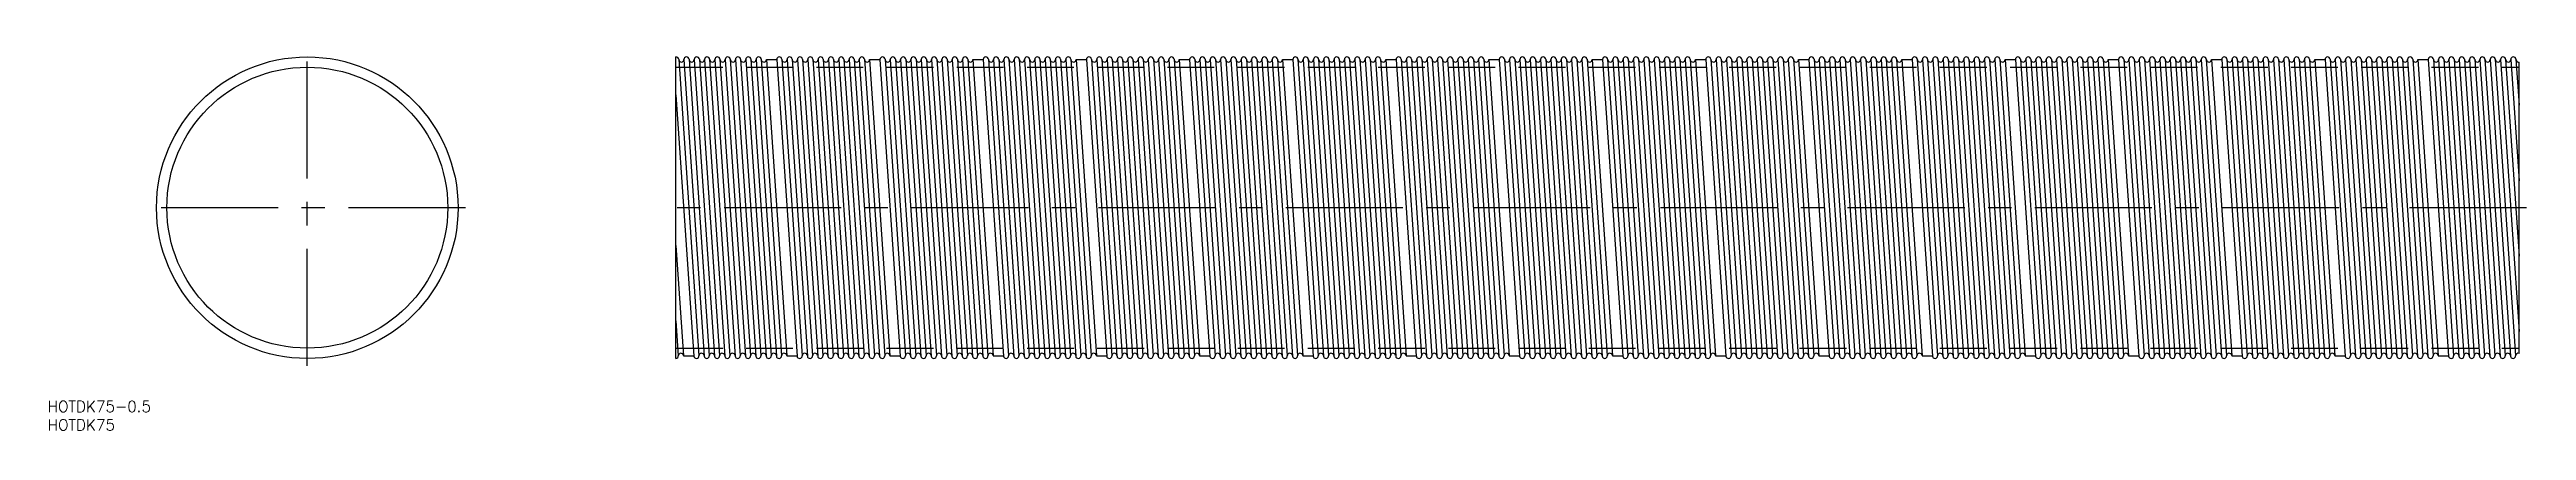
# Model space of a CAD drawing. Extents: x -70 to 602, y -60 to 43.
import ezdxf

# ---------------------------------------------------------------- set-up
doc = ezdxf.new("R2010")
doc.units = 0
doc.linetypes.add('CENTER', pattern=[50.8, 31.75, -6.35, 6.35, -6.35])
doc.linetypes.add('DASHED', pattern=[19.05, 12.7, -6.35])
doc.layers.get('0').update_dxf_attribs({"linetype": 'CONTINUOUS'})
doc.layers.add('CENTER', color=1, linetype='CENTER')
doc.styles.get("Standard").update_dxf_attribs({"font": 'txt.shx', "height": 3, "bigfont": 'bigfont.shx'})

msp = doc.modelspace()

# ---------------------------------------------------------------- linework, layer by layer
at = {"color": 7, "linetype": 'CONTINUOUS'}
for p, q in [((100, -40.9), (100, 40.9)), ((100.75, 40.25), (106.25, -40.15)), ((102.15, 40.18), (107.65, -40.25)), ((103.55, 40.25), (109.05, -40.15)), ((104.95, 40.18), (110.45, -40.25)), ((106.35, 40.25), (111.85, -40.15)), ((107.75, 40.18), (113.25, -40.25)), ((109.15, 40.25), (114.65, -40.15)), ((110.55, 40.18), (116.05, -40.25)), ((111.95, 40.25), (117.45, -40.15)), ((113.35, 40.18), (118.85, -40.25)), ((114.75, 40.25), (120.25, -40.15)), ((116.15, 40.18), (121.65, -40.25)), ((117.55, 40.25), (123.05, -40.15)), ((118.95, 40.18), (124.45, -40.25)), ((120.35, 40.25), (125.85, -40.15)), ((121.75, 40.18), (127.25, -40.25)), ((123.15, 40.25), (128.65, -40.15)), ((124.55, 40.2), (130.05, -40.2)), ((124.55, 40.2), (127.35, 40.2)), ((127.35, 40.18), (132.85, -40.25)), ((128.75, 40.25), (134.25, -40.15)), ((130.15, 40.18), (135.65, -40.25)), ((131.55, 40.25), (137.05, -40.15)), ((132.95, 40.18), (138.45, -40.25)), ((134.35, 40.25), (139.85, -40.15)), ((135.75, 40.18), (141.25, -40.25)), ((137.15, 40.25), (142.65, -40.15)), ((138.55, 40.18), (144.05, -40.25)), ((139.95, 40.25), (145.45, -40.15)), ((141.35, 40.18), (146.85, -40.25)), ((142.75, 40.25), (148.25, -40.15)), ((144.15, 40.18), (149.65, -40.25)), ((145.55, 40.25), (151.05, -40.15)), ((146.95, 40.18), (152.45, -40.25)), ((148.35, 40.25), (153.85, -40.15)), ((149.75, 40.18), (155.25, -40.25)), ((151.15, 40.25), (156.65, -40.15)), ((152.55, 40.2), (158.05, -40.2)), ((152.55, 40.2), (155.35, 40.2)), ((155.35, 40.18), (160.85, -40.25)), ((156.75, 40.25), (162.25, -40.15)), ((158.15, 40.18), (163.65, -40.25)), ((159.55, 40.25), (165.05, -40.15)), ((160.95, 40.18), (166.45, -40.25)), ((162.35, 40.25), (167.85, -40.15)), ((163.75, 40.18), (169.25, -40.25)), ((165.15, 40.25), (170.65, -40.15)), ((166.55, 40.18), (172.05, -40.25)), ((167.95, 40.25), (173.45, -40.15)), ((169.35, 40.18), (174.85, -40.25)), ((170.75, 40.25), (176.25, -40.15)), ((172.15, 40.18), (177.65, -40.25)), ((173.55, 40.25), (179.05, -40.15)), ((174.95, 40.18), (180.45, -40.25)), ((176.35, 40.25), (181.85, -40.15)), ((177.75, 40.18), (183.25, -40.25)), ((179.15, 40.25), (184.65, -40.15)), ((180.55, 40.2), (186.05, -40.2)), ((180.55, 40.2), (183.35, 40.2)), ((183.35, 40.18), (188.85, -40.25)), ((184.75, 40.25), (190.25, -40.15)), ((186.15, 40.18), (191.65, -40.25)), ((187.55, 40.25), (193.05, -40.15)), ((188.95, 40.18), (194.45, -40.25)), ((190.35, 40.25), (195.85, -40.15)), ((191.75, 40.18), (197.25, -40.25)), ((193.15, 40.25), (198.65, -40.15)), ((194.55, 40.18), (200.05, -40.25)), ((195.95, 40.25), (201.45, -40.15)), ((197.35, 40.18), (202.85, -40.25)), ((198.75, 40.25), (204.25, -40.15)), ((200.15, 40.18), (205.65, -40.25)), ((201.55, 40.25), (207.05, -40.15)), ((202.95, 40.18), (208.45, -40.25)), ((204.35, 40.25), (209.85, -40.15)), ((205.75, 40.18), (211.25, -40.25)), ((207.15, 40.25), (212.65, -40.15)), ((208.55, 40.2), (214.05, -40.2)), ((208.55, 40.2), (211.35, 40.2)), ((211.35, 40.18), (216.85, -40.25)), ((212.75, 40.25), (218.25, -40.15)), ((214.15, 40.18), (219.65, -40.25)), ((215.55, 40.25), (221.05, -40.15)), ((216.95, 40.18), (222.45, -40.25)), ((218.35, 40.25), (223.85, -40.15)), ((219.75, 40.18), (225.25, -40.25)), ((221.15, 40.25), (226.65, -40.15)), ((222.55, 40.18), (228.05, -40.25)), ((223.95, 40.25), (229.45, -40.15)), ((225.35, 40.18), (230.85, -40.25)), ((226.75, 40.25), (232.25, -40.15)), ((228.15, 40.18), (233.65, -40.25)), ((229.55, 40.25), (235.05, -40.15)), ((230.95, 40.18), (236.45, -40.25)), ((232.35, 40.25), (237.85, -40.15)), ((233.75, 40.18), (239.25, -40.25)), ((235.15, 40.25), (240.65, -40.15)), ((236.55, 40.2), (242.05, -40.2)), ((236.55, 40.2), (239.35, 40.2)), ((239.35, 40.18), (244.85, -40.25)), ((240.75, 40.25), (246.25, -40.15)), ((242.15, 40.18), (247.65, -40.25)), ((243.55, 40.25), (249.05, -40.15)), ((244.95, 40.18), (250.45, -40.25)), ((246.35, 40.25), (251.85, -40.15)), ((247.75, 40.18), (253.25, -40.25)), ((249.15, 40.25), (254.65, -40.15)), ((250.55, 40.18), (256.05, -40.25)), ((251.95, 40.25), (257.45, -40.15)), ((253.35, 40.18), (258.85, -40.25)), ((254.75, 40.25), (260.25, -40.15)), ((256.15, 40.18), (261.65, -40.25)), ((257.55, 40.25), (263.05, -40.15)), ((258.95, 40.18), (264.45, -40.25)), ((260.35, 40.25), (265.85, -40.15)), ((261.75, 40.18), (267.25, -40.25)), ((263.15, 40.25), (268.65, -40.15)), ((264.55, 40.2), (270.05, -40.2)), ((264.55, 40.2), (267.35, 40.2)), ((267.35, 40.18), (272.85, -40.25)), ((268.75, 40.25), (274.25, -40.15)), ((270.15, 40.18), (275.65, -40.25)), ((271.55, 40.25), (277.05, -40.15)), ((272.95, 40.18), (278.45, -40.25)), ((274.35, 40.25), (279.85, -40.15)), ((275.75, 40.18), (281.25, -40.25)), ((277.15, 40.25), (282.65, -40.15)), ((278.55, 40.18), (284.05, -40.25)), ((279.95, 40.25), (285.45, -40.15)), ((281.35, 40.18), (286.85, -40.25)), ((282.75, 40.25), (288.25, -40.15)), ((284.15, 40.18), (289.65, -40.25)), ((285.55, 40.25), (291.05, -40.15)), ((286.95, 40.18), (292.45, -40.25)), ((288.35, 40.25), (293.85, -40.15)), ((289.75, 40.18), (295.25, -40.25)), ((291.15, 40.25), (296.65, -40.15)), ((292.55, 40.2), (298.05, -40.2)), ((292.55, 40.2), (295.35, 40.2)), ((295.35, 40.18), (300.85, -40.25)), ((296.75, 40.25), (302.25, -40.15)), ((298.15, 40.18), (303.65, -40.25)), ((299.55, 40.25), (305.05, -40.15)), ((300.95, 40.18), (306.45, -40.25)), ((302.35, 40.25), (307.85, -40.15)), ((303.75, 40.18), (309.25, -40.25)), ((305.15, 40.25), (310.65, -40.15)), ((306.55, 40.18), (312.05, -40.25)), ((307.95, 40.25), (313.45, -40.15)), ((309.35, 40.18), (314.85, -40.25)), ((310.75, 40.25), (316.25, -40.15)), ((312.15, 40.18), (317.65, -40.25)), ((313.55, 40.25), (319.05, -40.15)), ((314.95, 40.18), (320.45, -40.25)), ((316.35, 40.25), (321.85, -40.15)), ((317.75, 40.18), (323.25, -40.25)), ((319.15, 40.25), (324.65, -40.15)), ((320.55, 40.2), (326.05, -40.2)), ((320.55, 40.2), (323.35, 40.2)), ((323.35, 40.18), (328.85, -40.25)), ((324.75, 40.25), (330.25, -40.15)), ((326.15, 40.18), (331.65, -40.25)), ((327.55, 40.25), (333.05, -40.15)), ((328.95, 40.18), (334.45, -40.25)), ((330.35, 40.25), (335.85, -40.15)), ((331.75, 40.18), (337.25, -40.25)), ((333.15, 40.25), (338.65, -40.15)), ((334.55, 40.18), (340.05, -40.25)), ((335.95, 40.25), (341.45, -40.15)), ((337.35, 40.18), (342.85, -40.25)), ((338.75, 40.25), (344.25, -40.15)), ((340.15, 40.18), (345.65, -40.25)), ((341.55, 40.25), (347.05, -40.15)), ((342.95, 40.18), (348.45, -40.25)), ((344.35, 40.25), (349.85, -40.15)), ((345.75, 40.18), (351.25, -40.25)), ((347.15, 40.25), (352.65, -40.15)), ((348.55, 40.2), (354.05, -40.2)), ((348.55, 40.2), (351.35, 40.2)), ((351.35, 40.18), (356.85, -40.25)), ((352.75, 40.25), (358.25, -40.15)), ((354.15, 40.18), (359.65, -40.25)), ((355.55, 40.25), (361.05, -40.15)), ((356.95, 40.18), (362.45, -40.25)), ((358.35, 40.25), (363.85, -40.15)), ((359.75, 40.18), (365.25, -40.25)), ((361.15, 40.25), (366.65, -40.15)), ((362.55, 40.18), (368.05, -40.25)), ((363.95, 40.25), (369.45, -40.15)), ((365.35, 40.18), (370.85, -40.25)), ((366.75, 40.25), (372.25, -40.15)), ((368.15, 40.18), (373.65, -40.25)), ((369.55, 40.25), (375.05, -40.15)), ((370.95, 40.18), (376.45, -40.25)), ((372.35, 40.25), (377.85, -40.15)), ((373.75, 40.18), (379.25, -40.25)), ((375.15, 40.25), (380.65, -40.15)), ((376.55, 40.2), (382.05, -40.2)), ((376.55, 40.2), (379.35, 40.2)), ((379.35, 40.18), (384.85, -40.25)), ((380.75, 40.25), (386.25, -40.15)), ((382.15, 40.18), (387.65, -40.25)), ((383.55, 40.25), (389.05, -40.15)), ((384.95, 40.18), (390.45, -40.25)), ((386.35, 40.25), (391.85, -40.15)), ((387.75, 40.18), (393.25, -40.25)), ((389.15, 40.25), (394.65, -40.15)), ((390.55, 40.18), (396.05, -40.25)), ((391.95, 40.25), (397.45, -40.15)), ((393.35, 40.18), (398.85, -40.25)), ((394.75, 40.25), (400.25, -40.15)), ((396.15, 40.18), (401.65, -40.25)), ((397.55, 40.25), (403.05, -40.15)), ((398.95, 40.18), (404.45, -40.25)), ((400.35, 40.25), (405.85, -40.15)), ((401.75, 40.18), (407.25, -40.25)), ((403.15, 40.25), (408.65, -40.15)), ((404.55, 40.2), (410.05, -40.2)), ((404.55, 40.2), (407.35, 40.2)), ((407.35, 40.18), (412.85, -40.25)), ((408.75, 40.25), (414.25, -40.15)), ((410.15, 40.18), (415.65, -40.25)), ((411.55, 40.25), (417.05, -40.15)), ((412.95, 40.18), (418.45, -40.25)), ((414.35, 40.25), (419.85, -40.15)), ((415.75, 40.18), (421.25, -40.25)), ((417.15, 40.25), (422.65, -40.15)), ((418.55, 40.18), (424.05, -40.25)), ((419.95, 40.25), (425.45, -40.15)), ((421.35, 40.18), (426.85, -40.25)), ((422.75, 40.25), (428.25, -40.15)), ((424.15, 40.18), (429.65, -40.25)), ((425.55, 40.25), (431.05, -40.15)), ((426.95, 40.18), (432.45, -40.25)), ((428.35, 40.25), (433.85, -40.15)), ((429.75, 40.18), (435.25, -40.25)), ((431.15, 40.25), (436.65, -40.15)), ((432.55, 40.2), (438.05, -40.2)), ((432.55, 40.2), (435.35, 40.2)), ((435.35, 40.18), (440.85, -40.25)), ((436.75, 40.25), (442.25, -40.15)), ((438.15, 40.18), (443.65, -40.25)), ((439.55, 40.25), (445.05, -40.15)), ((440.95, 40.18), (446.45, -40.25)), ((442.35, 40.25), (447.85, -40.15)), ((443.75, 40.18), (449.25, -40.25)), ((445.15, 40.25), (450.65, -40.15)), ((446.55, 40.18), (452.05, -40.25)), ((447.95, 40.25), (453.45, -40.15)), ((449.35, 40.18), (454.85, -40.25)), ((450.75, 40.25), (456.25, -40.15)), ((452.15, 40.18), (457.65, -40.25)), ((453.55, 40.25), (459.05, -40.15)), ((454.95, 40.18), (460.45, -40.25)), ((456.35, 40.25), (461.85, -40.15)), ((457.75, 40.18), (463.25, -40.25)), ((459.15, 40.25), (464.65, -40.15)), ((460.55, 40.2), (466.05, -40.2)), ((460.55, 40.2), (463.35, 40.2)), ((463.35, 40.18), (468.85, -40.25)), ((464.75, 40.25), (470.25, -40.15)), ((466.15, 40.18), (471.65, -40.25)), ((467.55, 40.25), (473.05, -40.15)), ((468.95, 40.18), (474.45, -40.25)), ((470.35, 40.25), (475.85, -40.15)), ((471.75, 40.18), (477.25, -40.25)), ((473.15, 40.25), (478.65, -40.15)), ((474.55, 40.18), (480.05, -40.25)), ((475.95, 40.25), (481.45, -40.15)), ((477.35, 40.18), (482.85, -40.25)), ((478.75, 40.25), (484.25, -40.15)), ((480.15, 40.18), (485.65, -40.25)), ((481.55, 40.25), (487.05, -40.15)), ((482.95, 40.18), (488.45, -40.25)), ((484.35, 40.25), (489.85, -40.15)), ((485.75, 40.18), (491.25, -40.25)), ((487.15, 40.25), (492.65, -40.15)), ((488.55, 40.2), (494.05, -40.2)), ((488.55, 40.2), (491.35, 40.2)), ((491.35, 40.18), (496.85, -40.25)), ((492.75, 40.25), (498.25, -40.15)), ((494.15, 40.18), (499.65, -40.25)), ((495.55, 40.25), (501.05, -40.15)), ((496.95, 40.18), (502.45, -40.25)), ((498.35, 40.25), (503.85, -40.15)), ((499.75, 40.18), (505.25, -40.25)), ((501.15, 40.25), (506.65, -40.15)), ((502.55, 40.18), (508.05, -40.25)), ((503.95, 40.25), (509.45, -40.15)), ((505.35, 40.18), (510.85, -40.25)), ((506.75, 40.25), (512.25, -40.15)), ((508.15, 40.18), (513.65, -40.25)), ((509.55, 40.25), (515.05, -40.15)), ((510.95, 40.18), (516.45, -40.25)), ((512.35, 40.25), (517.85, -40.15)), ((513.75, 40.18), (519.25, -40.25)), ((515.15, 40.25), (520.65, -40.15)), ((516.55, 40.2), (522.05, -40.2)), ((516.55, 40.2), (519.35, 40.2)), ((519.35, 40.18), (524.85, -40.25)), ((520.75, 40.25), (526.25, -40.15)), ((522.15, 40.18), (527.65, -40.25)), ((523.55, 40.25), (529.05, -40.15)), ((524.95, 40.18), (530.45, -40.25)), ((526.35, 40.25), (531.85, -40.15)), ((527.75, 40.18), (533.25, -40.25)), ((529.15, 40.25), (534.65, -40.15)), ((530.55, 40.18), (536.05, -40.25)), ((531.95, 40.25), (537.45, -40.15)), ((533.35, 40.18), (538.85, -40.25)), ((534.75, 40.25), (540.25, -40.15)), ((536.15, 40.18), (541.65, -40.25)), ((537.55, 40.25), (543.05, -40.15)), ((538.95, 40.18), (544.45, -40.25)), ((540.35, 40.25), (545.85, -40.15)), ((541.75, 40.18), (547.25, -40.25)), ((543.15, 40.25), (548.65, -40.15)), ((544.55, 40.2), (550.05, -40.2)), ((544.55, 40.2), (547.35, 40.2)), ((547.35, 40.18), (552.85, -40.25)), ((548.75, 40.25), (554.25, -40.15)), ((550.15, 40.18), (555.65, -40.25)), ((551.55, 40.25), (557.05, -40.15)), ((552.95, 40.18), (558.45, -40.25)), ((554.35, 40.25), (559.85, -40.15)), ((555.75, 40.18), (561.25, -40.25)), ((557.15, 40.25), (562.65, -40.15)), ((558.55, 40.18), (564.05, -40.25)), ((559.95, 40.25), (565.45, -40.15)), ((561.35, 40.18), (566.85, -40.25)), ((562.75, 40.25), (568.25, -40.15)), ((564.15, 40.18), (569.65, -40.25)), ((565.55, 40.25), (571.05, -40.15)), ((566.95, 40.18), (572.45, -40.25)), ((568.35, 40.25), (573.85, -40.15)), ((569.75, 40.18), (575.25, -40.25)), ((571.15, 40.25), (576.65, -40.15)), ((572.55, 40.2), (578.05, -40.2)), ((572.55, 40.2), (575.35, 40.2)), ((575.35, 40.18), (580.85, -40.25)), ((576.75, 40.25), (582.25, -40.15)), ((578.15, 40.18), (583.65, -40.25)), ((579.55, 40.25), (585.05, -40.15)), ((580.95, 40.18), (586.45, -40.25)), ((582.35, 40.25), (587.85, -40.15)), ((583.75, 40.18), (589.25, -40.25)), ((585.15, 40.25), (590.65, -40.15)), ((586.55, 40.18), (592.05, -40.25)), ((587.95, 40.25), (593.45, -40.15)), ((589.35, 40.18), (594.85, -40.25)), ((590.75, 40.25), (596.25, -40.15)), ((592.15, 40.18), (597.65, -40.25)), ((593.55, 40.25), (599.05, -40.15)), ((594.95, 40.18), (600, -33.62)), ((596.35, 40.25), (600, -13.12)), ((597.75, 40.18), (600, 7.28)), ((599.15, 40.25), (600, 27.78)), ((600, -39.55), (600, 39.52)), ((100, 30.65), (104.85, -40.25)), ((100, -10.24), (102.05, -40.2)), ((100, -30.65), (100.65, -40.15)), ((102.05, -40.2), (104.85, -40.2)), ((130.05, -40.2), (132.85, -40.2)), ((158.05, -40.2), (160.85, -40.2)), ((186.05, -40.2), (188.85, -40.2)), ((214.05, -40.2), (216.85, -40.2)), ((242.05, -40.2), (244.85, -40.2)), ((270.05, -40.2), (272.85, -40.2)), ((298.05, -40.2), (300.85, -40.2)), ((326.05, -40.2), (328.85, -40.2)), ((354.05, -40.2), (356.85, -40.2)), ((382.05, -40.2), (384.85, -40.2)), ((410.05, -40.2), (412.85, -40.2)), ((438.05, -40.2), (440.85, -40.2)), ((466.05, -40.2), (468.85, -40.2)), ((494.05, -40.2), (496.85, -40.2)), ((522.05, -40.2), (524.85, -40.2)), ((550.05, -40.2), (552.85, -40.2)), ((578.05, -40.2), (580.85, -40.2))]:
    msp.add_line(p, q, dxfattribs=at)
at = {"color": 3, "linetype": 'DASHED'}
for p, q in [((100, 38.1), (600, 38.1)), ((100, -38.1), (600, -38.1))]:
    msp.add_line(p, q, dxfattribs=at)
at = {"color": 7, "linetype": 'CONTINUOUS'}
for radius in [40.9, 38.1]:
    msp.add_circle((0, 0), radius, dxfattribs=at)
for centre, start, end in [((100.05, 40.2), 3.91634, 93.92552), ((102.85, 40.2), 3.91634, 180), ((105.65, 40.2), 3.91634, 180), ((108.45, 40.2), 3.91634, 180), ((111.25, 40.2), 3.91634, 180), ((114.05, 40.2), 3.91634, 180), ((116.85, 40.2), 3.91634, 180), ((119.65, 40.2), 3.91634, 180), ((122.45, 40.2), 3.91634, 180), ((128.05, 40.2), 3.91634, 180), ((130.85, 40.2), 3.91634, 180), ((133.65, 40.2), 3.91634, 180), ((136.45, 40.2), 3.91634, 180), ((139.25, 40.2), 3.91634, 180), ((142.05, 40.2), 3.91634, 180), ((144.85, 40.2), 3.91634, 180), ((147.65, 40.2), 3.91634, 180), ((150.45, 40.2), 3.91634, 180), ((156.05, 40.2), 3.91634, 180), ((158.85, 40.2), 3.91634, 180), ((161.65, 40.2), 3.91634, 180), ((164.45, 40.2), 3.91634, 180), ((167.25, 40.2), 3.91634, 180), ((170.05, 40.2), 3.91634, 180), ((172.85, 40.2), 3.91634, 180), ((175.65, 40.2), 3.91634, 180), ((178.45, 40.2), 3.91634, 180), ((184.05, 40.2), 3.91634, 180), ((186.85, 40.2), 3.91634, 180), ((189.65, 40.2), 3.91634, 180), ((192.45, 40.2), 3.91634, 180), ((195.25, 40.2), 3.91634, 180), ((198.05, 40.2), 3.91634, 180), ((200.85, 40.2), 3.91634, 180), ((203.65, 40.2), 3.91634, 180), ((206.45, 40.2), 3.91634, 180), ((212.05, 40.2), 3.91634, 180), ((214.85, 40.2), 3.91634, 180), ((217.65, 40.2), 3.91634, 180), ((220.45, 40.2), 3.91634, 180), ((223.25, 40.2), 3.91634, 180), ((226.05, 40.2), 3.91634, 180), ((228.85, 40.2), 3.91634, 180), ((231.65, 40.2), 3.91634, 180), ((234.45, 40.2), 3.91634, 180), ((240.05, 40.2), 3.91634, 180), ((242.85, 40.2), 3.91634, 180), ((245.65, 40.2), 3.91634, 180), ((248.45, 40.2), 3.91634, 180), ((251.25, 40.2), 3.91634, 180), ((254.05, 40.2), 3.91634, 180), ((256.85, 40.2), 3.91634, 180), ((259.65, 40.2), 3.91634, 180), ((262.45, 40.2), 3.91634, 180), ((268.05, 40.2), 3.91634, 180), ((270.85, 40.2), 3.91634, 180), ((273.65, 40.2), 3.91634, 180), ((276.45, 40.2), 3.91634, 180), ((279.25, 40.2), 3.91634, 180), ((282.05, 40.2), 3.91634, 180), ((284.85, 40.2), 3.91634, 180), ((287.65, 40.2), 3.91634, 180), ((290.45, 40.2), 3.91634, 180), ((296.05, 40.2), 3.91634, 180), ((298.85, 40.2), 3.91634, 180), ((301.65, 40.2), 3.91634, 180), ((304.45, 40.2), 3.91634, 180), ((307.25, 40.2), 3.91634, 180), ((310.05, 40.2), 3.91634, 180), ((312.85, 40.2), 3.91634, 180), ((315.65, 40.2), 3.91634, 180), ((318.45, 40.2), 3.91634, 180), ((324.05, 40.2), 3.91634, 180), ((326.85, 40.2), 3.91634, 180), ((329.65, 40.2), 3.91634, 180), ((332.45, 40.2), 3.91634, 180), ((335.25, 40.2), 3.91634, 180), ((338.05, 40.2), 3.91634, 180), ((340.85, 40.2), 3.91634, 180), ((343.65, 40.2), 3.91634, 180), ((346.45, 40.2), 3.91634, 180), ((352.05, 40.2), 3.91634, 180), ((354.85, 40.2), 3.91634, 180), ((357.65, 40.2), 3.91634, 180), ((360.45, 40.2), 3.91634, 180), ((363.25, 40.2), 3.91634, 180), ((366.05, 40.2), 3.91634, 180), ((368.85, 40.2), 3.91634, 180), ((371.65, 40.2), 3.91634, 180), ((374.45, 40.2), 3.91634, 180), ((380.05, 40.2), 3.91634, 180), ((382.85, 40.2), 3.91634, 180), ((385.65, 40.2), 3.91634, 180), ((388.45, 40.2), 3.91634, 180), ((391.25, 40.2), 3.91634, 180), ((394.05, 40.2), 3.91634, 180), ((396.85, 40.2), 3.91634, 180), ((399.65, 40.2), 3.91634, 180), ((402.45, 40.2), 3.91634, 180), ((408.05, 40.2), 3.91634, 180), ((410.85, 40.2), 3.91634, 180), ((413.65, 40.2), 3.91634, 180), ((416.45, 40.2), 3.91634, 180), ((419.25, 40.2), 3.91634, 180), ((422.05, 40.2), 3.91634, 180), ((424.85, 40.2), 3.91634, 180), ((427.65, 40.2), 3.91634, 180), ((430.45, 40.2), 3.91634, 180), ((436.05, 40.2), 3.91634, 180), ((438.85, 40.2), 3.91634, 180), ((441.65, 40.2), 3.91634, 180), ((444.45, 40.2), 3.91634, 180), ((447.25, 40.2), 3.91634, 180), ((450.05, 40.2), 3.91634, 180), ((452.85, 40.2), 3.91634, 180), ((455.65, 40.2), 3.91634, 180), ((458.45, 40.2), 3.91634, 180), ((464.05, 40.2), 3.91634, 180), ((466.85, 40.2), 3.91634, 180), ((469.65, 40.2), 3.91634, 180), ((472.45, 40.2), 3.91634, 180), ((475.25, 40.2), 3.91634, 180), ((478.05, 40.2), 3.91634, 180), ((480.85, 40.2), 3.91634, 180), ((483.65, 40.2), 3.91634, 180), ((486.45, 40.2), 3.91634, 180), ((492.05, 40.2), 3.91634, 180), ((494.85, 40.2), 3.91634, 180), ((497.65, 40.2), 3.91634, 180), ((500.45, 40.2), 3.91634, 180), ((503.25, 40.2), 3.91634, 180), ((506.05, 40.2), 3.91634, 180), ((508.85, 40.2), 3.91634, 180), ((511.65, 40.2), 3.91634, 180), ((514.45, 40.2), 3.91634, 180), ((520.05, 40.2), 3.91634, 180), ((522.85, 40.2), 3.91634, 180), ((525.65, 40.2), 3.91634, 180), ((528.45, 40.2), 3.91634, 180), ((531.25, 40.2), 3.91634, 180), ((534.05, 40.2), 3.91634, 180), ((536.85, 40.2), 3.91634, 180), ((539.65, 40.2), 3.91634, 180), ((542.45, 40.2), 3.91634, 180), ((548.05, 40.2), 3.91634, 180), ((550.85, 40.2), 3.91634, 180), ((553.65, 40.2), 3.91634, 180), ((556.45, 40.2), 3.91634, 180), ((559.25, 40.2), 3.91634, 180), ((562.05, 40.2), 3.91634, 180), ((564.85, 40.2), 3.91634, 180), ((567.65, 40.2), 3.91634, 180), ((570.45, 40.2), 3.91634, 180), ((576.05, 40.2), 3.91634, 180), ((578.85, 40.2), 3.91634, 180), ((581.65, 40.2), 3.91634, 180), ((584.45, 40.2), 3.91634, 180), ((587.25, 40.2), 3.91634, 180), ((590.05, 40.2), 3.91634, 180), ((592.85, 40.2), 3.91634, 180), ((595.65, 40.2), 3.91634, 180), ((598.45, 40.2), 3.91634, 180), ((101.45, 40.2), 189.45596, 0), ((104.25, 40.2), 189.45596, 0), ((107.05, 40.2), 189.45596, 0), ((109.85, 40.2), 189.45596, 0), ((112.65, 40.2), 189.45596, 0), ((115.45, 40.2), 189.45596, 0), ((118.25, 40.2), 189.45596, 0), ((121.05, 40.2), 189.45596, 0), ((123.85, 40.2), 189.45596, 0), ((129.45, 40.2), 189.45596, 0), ((132.25, 40.2), 189.45596, 0), ((135.05, 40.2), 189.45596, 0), ((137.85, 40.2), 189.45596, 0), ((140.65, 40.2), 189.45596, 0), ((143.45, 40.2), 189.45596, 0), ((146.25, 40.2), 189.45596, 0), ((149.05, 40.2), 189.45596, 0), ((151.85, 40.2), 189.45596, 0), ((157.45, 40.2), 189.45596, 0), ((160.25, 40.2), 189.45596, 0), ((163.05, 40.2), 189.45596, 0), ((165.85, 40.2), 189.45596, 0), ((168.65, 40.2), 189.45596, 0), ((171.45, 40.2), 189.45596, 0), ((174.25, 40.2), 189.45596, 0), ((177.05, 40.2), 189.45596, 0), ((179.85, 40.2), 189.45596, 0), ((185.45, 40.2), 189.45596, 0), ((188.25, 40.2), 189.45596, 0), ((191.05, 40.2), 189.45596, 0), ((193.85, 40.2), 189.45596, 0), ((196.65, 40.2), 189.45596, 0), ((199.45, 40.2), 189.45596, 0), ((202.25, 40.2), 189.45596, 0), ((205.05, 40.2), 189.45596, 0), ((207.85, 40.2), 189.45596, 0), ((213.45, 40.2), 189.45596, 0), ((216.25, 40.2), 189.45596, 0), ((219.05, 40.2), 189.45596, 0), ((221.85, 40.2), 189.45596, 0), ((224.65, 40.2), 189.45596, 0), ((227.45, 40.2), 189.45596, 0), ((230.25, 40.2), 189.45596, 0), ((233.05, 40.2), 189.45596, 0), ((235.85, 40.2), 189.45596, 0), ((241.45, 40.2), 189.45596, 0), ((244.25, 40.2), 189.45596, 0), ((247.05, 40.2), 189.45596, 0), ((249.85, 40.2), 189.45596, 0), ((252.65, 40.2), 189.45596, 0), ((255.45, 40.2), 189.45596, 0), ((258.25, 40.2), 189.45596, 0), ((261.05, 40.2), 189.45596, 0), ((263.85, 40.2), 189.45596, 0), ((269.45, 40.2), 189.45596, 0), ((272.25, 40.2), 189.45596, 0), ((275.05, 40.2), 189.45596, 0), ((277.85, 40.2), 189.45596, 0), ((280.65, 40.2), 189.45596, 0), ((283.45, 40.2), 189.45596, 0), ((286.25, 40.2), 189.45596, 0), ((289.05, 40.2), 189.45596, 0), ((291.85, 40.2), 189.45596, 0), ((297.45, 40.2), 189.45596, 0), ((300.25, 40.2), 189.45596, 0), ((303.05, 40.2), 189.45596, 0), ((305.85, 40.2), 189.45596, 0), ((308.65, 40.2), 189.45596, 0), ((311.45, 40.2), 189.45596, 0), ((314.25, 40.2), 189.45596, 0), ((317.05, 40.2), 189.45596, 0), ((319.85, 40.2), 189.45596, 0), ((325.45, 40.2), 189.45596, 0), ((328.25, 40.2), 189.45596, 0), ((331.05, 40.2), 189.45596, 0), ((333.85, 40.2), 189.45596, 0), ((336.65, 40.2), 189.45596, 0), ((339.45, 40.2), 189.45596, 0), ((342.25, 40.2), 189.45596, 0), ((345.05, 40.2), 189.45596, 0), ((347.85, 40.2), 189.45596, 0), ((353.45, 40.2), 189.45596, 0), ((356.25, 40.2), 189.45596, 0), ((359.05, 40.2), 189.45596, 0), ((361.85, 40.2), 189.45596, 0), ((364.65, 40.2), 189.45596, 0), ((367.45, 40.2), 189.45596, 0), ((370.25, 40.2), 189.45596, 0), ((373.05, 40.2), 189.45596, 0), ((375.85, 40.2), 189.45596, 0), ((381.45, 40.2), 189.45596, 0), ((384.25, 40.2), 189.45596, 0), ((387.05, 40.2), 189.45596, 0), ((389.85, 40.2), 189.45596, 0), ((392.65, 40.2), 189.45596, 0), ((395.45, 40.2), 189.45596, 0), ((398.25, 40.2), 189.45596, 0), ((401.05, 40.2), 189.45596, 0), ((403.85, 40.2), 189.45596, 0), ((409.45, 40.2), 189.45596, 0), ((412.25, 40.2), 189.45596, 0), ((415.05, 40.2), 189.45596, 0), ((417.85, 40.2), 189.45596, 0), ((420.65, 40.2), 189.45596, 0), ((423.45, 40.2), 189.45596, 0), ((426.25, 40.2), 189.45596, 0), ((429.05, 40.2), 189.45596, 0), ((431.85, 40.2), 189.45596, 0), ((437.45, 40.2), 189.45596, 0), ((440.25, 40.2), 189.45596, 0), ((443.05, 40.2), 189.45596, 0), ((445.85, 40.2), 189.45596, 0), ((448.65, 40.2), 189.45596, 0), ((451.45, 40.2), 189.45596, 0), ((454.25, 40.2), 189.45596, 0), ((457.05, 40.2), 189.45596, 0), ((459.85, 40.2), 189.45596, 0), ((465.45, 40.2), 189.45596, 0), ((468.25, 40.2), 189.45596, 0), ((471.05, 40.2), 189.45596, 0), ((473.85, 40.2), 189.45596, 0), ((476.65, 40.2), 189.45596, 0), ((479.45, 40.2), 189.45596, 0), ((482.25, 40.2), 189.45596, 0), ((485.05, 40.2), 189.45596, 0), ((487.85, 40.2), 189.45596, 0), ((493.45, 40.2), 189.45596, 0), ((496.25, 40.2), 189.45596, 0), ((499.05, 40.2), 189.45596, 0), ((501.85, 40.2), 189.45596, 0), ((504.65, 40.2), 189.45596, 0), ((507.45, 40.2), 189.45596, 0), ((510.25, 40.2), 189.45596, 0), ((513.05, 40.2), 189.45596, 0), ((515.85, 40.2), 189.45596, 0), ((521.45, 40.2), 189.45596, 0), ((524.25, 40.2), 189.45596, 0), ((527.05, 40.2), 189.45596, 0), ((529.85, 40.2), 189.45596, 0), ((532.65, 40.2), 189.45596, 0), ((535.45, 40.2), 189.45596, 0), ((538.25, 40.2), 189.45596, 0), ((541.05, 40.2), 189.45596, 0), ((543.85, 40.2), 189.45596, 0), ((549.45, 40.2), 189.45596, 0), ((552.25, 40.2), 189.45596, 0), ((555.05, 40.2), 189.45596, 0), ((557.85, 40.2), 189.45596, 0), ((560.65, 40.2), 189.45596, 0), ((563.45, 40.2), 189.45596, 0), ((566.25, 40.2), 189.45596, 0), ((569.05, 40.2), 189.45596, 0), ((571.85, 40.2), 189.45596, 0), ((577.45, 40.2), 189.45596, 0), ((580.25, 40.2), 189.45596, 0), ((583.05, 40.2), 189.45596, 0), ((585.85, 40.2), 189.45596, 0), ((588.65, 40.2), 189.45596, 0), ((591.45, 40.2), 189.45596, 0), ((594.25, 40.2), 189.45596, 0), ((597.05, 40.2), 189.45596, 0), ((599.85, 40.2), 189.45596, 282.54784), ((99.95, -40.2), 273.92552, 3.91634), ((101.35, -40.2), 9.45596, 180), ((105.55, -40.2), 183.91634, 3.91634), ((106.95, -40.2), 9.45596, 180), ((108.35, -40.2), 183.91634, 3.91634), ((109.75, -40.2), 9.45596, 180), ((111.15, -40.2), 183.91634, 3.91634), ((112.55, -40.2), 9.45596, 180), ((113.95, -40.2), 183.91634, 3.91634), ((115.35, -40.2), 9.45596, 180), ((116.75, -40.2), 183.91634, 3.91634), ((118.15, -40.2), 9.45596, 180), ((119.55, -40.2), 183.91634, 3.91634), ((120.95, -40.2), 9.45596, 180), ((122.35, -40.2), 183.91634, 3.91634), ((123.75, -40.2), 9.45596, 180), ((125.15, -40.2), 183.91634, 3.91634), ((126.55, -40.2), 9.45596, 180), ((127.95, -40.2), 183.91634, 3.91634), ((129.35, -40.2), 9.45596, 180), ((133.55, -40.2), 183.91634, 3.91634), ((134.95, -40.2), 9.45596, 180), ((136.35, -40.2), 183.91634, 3.91634), ((137.75, -40.2), 9.45596, 180), ((139.15, -40.2), 183.91634, 3.91634), ((140.55, -40.2), 9.45596, 180), ((141.95, -40.2), 183.91634, 3.91634), ((143.35, -40.2), 9.45596, 180), ((144.75, -40.2), 183.91634, 3.91634), ((146.15, -40.2), 9.45596, 180), ((147.55, -40.2), 183.91634, 3.91634), ((148.95, -40.2), 9.45596, 180), ((150.35, -40.2), 183.91634, 3.91634), ((151.75, -40.2), 9.45596, 180), ((153.15, -40.2), 183.91634, 3.91634), ((154.55, -40.2), 9.45596, 180), ((155.95, -40.2), 183.91634, 3.91634), ((157.35, -40.2), 9.45596, 180), ((161.55, -40.2), 183.91634, 3.91634), ((162.95, -40.2), 9.45596, 180), ((164.35, -40.2), 183.91634, 3.91634), ((165.75, -40.2), 9.45596, 180), ((167.15, -40.2), 183.91634, 3.91634), ((168.55, -40.2), 9.45596, 180), ((169.95, -40.2), 183.91634, 3.91634), ((171.35, -40.2), 9.45596, 180), ((172.75, -40.2), 183.91634, 3.91634), ((174.15, -40.2), 9.45596, 180), ((175.55, -40.2), 183.91634, 3.91634), ((176.95, -40.2), 9.45596, 180), ((178.35, -40.2), 183.91634, 3.91634), ((179.75, -40.2), 9.45596, 180), ((181.15, -40.2), 183.91634, 3.91634), ((182.55, -40.2), 9.45596, 180), ((183.95, -40.2), 183.91634, 3.91634), ((185.35, -40.2), 9.45596, 180), ((189.55, -40.2), 183.91634, 3.91634), ((190.95, -40.2), 9.45596, 180), ((192.35, -40.2), 183.91634, 3.91634), ((193.75, -40.2), 9.45596, 180), ((195.15, -40.2), 183.91634, 3.91634), ((196.55, -40.2), 9.45596, 180), ((197.95, -40.2), 183.91634, 3.91634), ((199.35, -40.2), 9.45596, 180), ((200.75, -40.2), 183.91634, 3.91634), ((202.15, -40.2), 9.45596, 180), ((203.55, -40.2), 183.91634, 3.91634), ((204.95, -40.2), 9.45596, 180), ((206.35, -40.2), 183.91634, 3.91634), ((207.75, -40.2), 9.45596, 180), ((209.15, -40.2), 183.91634, 3.91634), ((210.55, -40.2), 9.45596, 180), ((211.95, -40.2), 183.91634, 3.91634), ((213.35, -40.2), 9.45596, 180), ((217.55, -40.2), 183.91634, 3.91634), ((218.95, -40.2), 9.45596, 180), ((220.35, -40.2), 183.91634, 3.91634), ((221.75, -40.2), 9.45596, 180), ((223.15, -40.2), 183.91634, 3.91634), ((224.55, -40.2), 9.45596, 180), ((225.95, -40.2), 183.91634, 3.91634), ((227.35, -40.2), 9.45596, 180), ((228.75, -40.2), 183.91634, 3.91634), ((230.15, -40.2), 9.45596, 180), ((231.55, -40.2), 183.91634, 3.91634), ((232.95, -40.2), 9.45596, 180), ((234.35, -40.2), 183.91634, 3.91634), ((235.75, -40.2), 9.45596, 180), ((237.15, -40.2), 183.91634, 3.91634), ((238.55, -40.2), 9.45596, 180), ((239.95, -40.2), 183.91634, 3.91634), ((241.35, -40.2), 9.45596, 180), ((245.55, -40.2), 183.91634, 3.91634), ((246.95, -40.2), 9.45596, 180), ((248.35, -40.2), 183.91634, 3.91634), ((249.75, -40.2), 9.45596, 180), ((251.15, -40.2), 183.91634, 3.91634), ((252.55, -40.2), 9.45596, 180), ((253.95, -40.2), 183.91634, 3.91634), ((255.35, -40.2), 9.45596, 180), ((256.75, -40.2), 183.91634, 3.91634), ((258.15, -40.2), 9.45596, 180), ((259.55, -40.2), 183.91634, 3.91634), ((260.95, -40.2), 9.45596, 180), ((262.35, -40.2), 183.91634, 3.91634), ((263.75, -40.2), 9.45596, 180), ((265.15, -40.2), 183.91634, 3.91634), ((266.55, -40.2), 9.45596, 180), ((267.95, -40.2), 183.91634, 3.91634), ((269.35, -40.2), 9.45596, 180), ((273.55, -40.2), 183.91634, 3.91634), ((274.95, -40.2), 9.45596, 180), ((276.35, -40.2), 183.91634, 3.91634), ((277.75, -40.2), 9.45596, 180), ((279.15, -40.2), 183.91634, 3.91634), ((280.55, -40.2), 9.45596, 180), ((281.95, -40.2), 183.91634, 3.91634), ((283.35, -40.2), 9.45596, 180), ((284.75, -40.2), 183.91634, 3.91634), ((286.15, -40.2), 9.45596, 180), ((287.55, -40.2), 183.91634, 3.91634), ((288.95, -40.2), 9.45596, 180), ((290.35, -40.2), 183.91634, 3.91634), ((291.75, -40.2), 9.45596, 180), ((293.15, -40.2), 183.91634, 3.91634), ((294.55, -40.2), 9.45596, 180), ((295.95, -40.2), 183.91634, 3.91634), ((297.35, -40.2), 9.45596, 180), ((301.55, -40.2), 183.91634, 3.91634), ((302.95, -40.2), 9.45596, 180), ((304.35, -40.2), 183.91634, 3.91634), ((305.75, -40.2), 9.45596, 180), ((307.15, -40.2), 183.91634, 3.91634), ((308.55, -40.2), 9.45596, 180), ((309.95, -40.2), 183.91634, 3.91634), ((311.35, -40.2), 9.45596, 180), ((312.75, -40.2), 183.91634, 3.91634), ((314.15, -40.2), 9.45596, 180), ((315.55, -40.2), 183.91634, 3.91634), ((316.95, -40.2), 9.45596, 180), ((318.35, -40.2), 183.91634, 3.91634), ((319.75, -40.2), 9.45596, 180), ((321.15, -40.2), 183.91634, 3.91634), ((322.55, -40.2), 9.45596, 180), ((323.95, -40.2), 183.91634, 3.91634), ((325.35, -40.2), 9.45596, 180), ((329.55, -40.2), 183.91634, 3.91634), ((330.95, -40.2), 9.45596, 180), ((332.35, -40.2), 183.91634, 3.91634), ((333.75, -40.2), 9.45596, 180), ((335.15, -40.2), 183.91634, 3.91634), ((336.55, -40.2), 9.45596, 180), ((337.95, -40.2), 183.91634, 3.91634), ((339.35, -40.2), 9.45596, 180), ((340.75, -40.2), 183.91634, 3.91634), ((342.15, -40.2), 9.45596, 180), ((343.55, -40.2), 183.91634, 3.91634), ((344.95, -40.2), 9.45596, 180), ((346.35, -40.2), 183.91634, 3.91634), ((347.75, -40.2), 9.45596, 180), ((349.15, -40.2), 183.91634, 3.91634), ((350.55, -40.2), 9.45596, 180), ((351.95, -40.2), 183.91634, 3.91634), ((353.35, -40.2), 9.45596, 180), ((357.55, -40.2), 183.91634, 3.91634), ((358.95, -40.2), 9.45596, 180), ((360.35, -40.2), 183.91634, 3.91634), ((361.75, -40.2), 9.45596, 180), ((363.15, -40.2), 183.91634, 3.91634), ((364.55, -40.2), 9.45596, 180), ((365.95, -40.2), 183.91634, 3.91634), ((367.35, -40.2), 9.45596, 180), ((368.75, -40.2), 183.91634, 3.91634), ((370.15, -40.2), 9.45596, 180), ((371.55, -40.2), 183.91634, 3.91634), ((372.95, -40.2), 9.45596, 180), ((374.35, -40.2), 183.91634, 3.91634), ((375.75, -40.2), 9.45596, 180), ((377.15, -40.2), 183.91634, 3.91634), ((378.55, -40.2), 9.45596, 180), ((379.95, -40.2), 183.91634, 3.91634), ((381.35, -40.2), 9.45596, 180), ((385.55, -40.2), 183.91634, 3.91634), ((386.95, -40.2), 9.45596, 180), ((388.35, -40.2), 183.91634, 3.91634), ((389.75, -40.2), 9.45596, 180), ((391.15, -40.2), 183.91634, 3.91634), ((392.55, -40.2), 9.45596, 180), ((393.95, -40.2), 183.91634, 3.91634), ((395.35, -40.2), 9.45596, 180), ((396.75, -40.2), 183.91634, 3.91634), ((398.15, -40.2), 9.45596, 180), ((399.55, -40.2), 183.91634, 3.91634), ((400.95, -40.2), 9.45596, 180), ((402.35, -40.2), 183.91634, 3.91634), ((403.75, -40.2), 9.45596, 180), ((405.15, -40.2), 183.91634, 3.91634), ((406.55, -40.2), 9.45596, 180), ((407.95, -40.2), 183.91634, 3.91634), ((409.35, -40.2), 9.45596, 180), ((413.55, -40.2), 183.91634, 3.91634), ((414.95, -40.2), 9.45596, 180), ((416.35, -40.2), 183.91634, 3.91634), ((417.75, -40.2), 9.45596, 180), ((419.15, -40.2), 183.91634, 3.91634), ((420.55, -40.2), 9.45596, 180), ((421.95, -40.2), 183.91634, 3.91634), ((423.35, -40.2), 9.45596, 180), ((424.75, -40.2), 183.91634, 3.91634), ((426.15, -40.2), 9.45596, 180), ((427.55, -40.2), 183.91634, 3.91634), ((428.95, -40.2), 9.45596, 180), ((430.35, -40.2), 183.91634, 3.91634), ((431.75, -40.2), 9.45596, 180), ((433.15, -40.2), 183.91634, 3.91634), ((434.55, -40.2), 9.45596, 180), ((435.95, -40.2), 183.91634, 3.91634), ((437.35, -40.2), 9.45596, 180), ((441.55, -40.2), 183.91634, 3.91634), ((442.95, -40.2), 9.45596, 180), ((444.35, -40.2), 183.91634, 3.91634), ((445.75, -40.2), 9.45596, 180), ((447.15, -40.2), 183.91634, 3.91634), ((448.55, -40.2), 9.45596, 180), ((449.95, -40.2), 183.91634, 3.91634), ((451.35, -40.2), 9.45596, 180), ((452.75, -40.2), 183.91634, 3.91634), ((454.15, -40.2), 9.45596, 180), ((455.55, -40.2), 183.91634, 3.91634), ((456.95, -40.2), 9.45596, 180), ((458.35, -40.2), 183.91634, 3.91634), ((459.75, -40.2), 9.45596, 180), ((461.15, -40.2), 183.91634, 3.91634), ((462.55, -40.2), 9.45596, 180), ((463.95, -40.2), 183.91634, 3.91634), ((465.35, -40.2), 9.45596, 180), ((469.55, -40.2), 183.91634, 3.91634), ((470.95, -40.2), 9.45596, 180), ((472.35, -40.2), 183.91634, 3.91634), ((473.75, -40.2), 9.45596, 180), ((475.15, -40.2), 183.91634, 3.91634), ((476.55, -40.2), 9.45596, 180), ((477.95, -40.2), 183.91634, 3.91634), ((479.35, -40.2), 9.45596, 180), ((480.75, -40.2), 183.91634, 3.91634), ((482.15, -40.2), 9.45596, 180), ((483.55, -40.2), 183.91634, 3.91634), ((484.95, -40.2), 9.45596, 180), ((486.35, -40.2), 183.91634, 3.91634), ((487.75, -40.2), 9.45596, 180), ((489.15, -40.2), 183.91634, 3.91634), ((490.55, -40.2), 9.45596, 180), ((491.95, -40.2), 183.91634, 3.91634), ((493.35, -40.2), 9.45596, 180), ((497.55, -40.2), 183.91634, 3.91634), ((498.95, -40.2), 9.45596, 180), ((500.35, -40.2), 183.91634, 3.91634), ((501.75, -40.2), 9.45596, 180), ((503.15, -40.2), 183.91634, 3.91634), ((504.55, -40.2), 9.45596, 180), ((505.95, -40.2), 183.91634, 3.91634), ((507.35, -40.2), 9.45596, 180), ((508.75, -40.2), 183.91634, 3.91634), ((510.15, -40.2), 9.45596, 180), ((511.55, -40.2), 183.91634, 3.91634), ((512.95, -40.2), 9.45596, 180), ((514.35, -40.2), 183.91634, 3.91634), ((515.75, -40.2), 9.45596, 180), ((517.15, -40.2), 183.91634, 3.91634), ((518.55, -40.2), 9.45596, 180), ((519.95, -40.2), 183.91634, 3.91634), ((521.35, -40.2), 9.45596, 180), ((525.55, -40.2), 183.91634, 3.91634), ((526.95, -40.2), 9.45596, 180), ((528.35, -40.2), 183.91634, 3.91634), ((529.75, -40.2), 9.45596, 180), ((531.15, -40.2), 183.91634, 3.91634), ((532.55, -40.2), 9.45596, 180), ((533.95, -40.2), 183.91634, 3.91634), ((535.35, -40.2), 9.45596, 180), ((536.75, -40.2), 183.91634, 3.91634), ((538.15, -40.2), 9.45596, 180), ((539.55, -40.2), 183.91634, 3.91634), ((540.95, -40.2), 9.45596, 180), ((542.35, -40.2), 183.91634, 3.91634), ((543.75, -40.2), 9.45596, 180), ((545.15, -40.2), 183.91634, 3.91634), ((546.55, -40.2), 9.45596, 180), ((547.95, -40.2), 183.91634, 3.91634), ((549.35, -40.2), 9.45596, 180), ((553.55, -40.2), 183.91634, 3.91634), ((554.95, -40.2), 9.45596, 180), ((556.35, -40.2), 183.91634, 3.91634), ((557.75, -40.2), 9.45596, 180), ((559.15, -40.2), 183.91634, 3.91634), ((560.55, -40.2), 9.45596, 180), ((561.95, -40.2), 183.91634, 3.91634), ((563.35, -40.2), 9.45596, 180), ((564.75, -40.2), 183.91634, 3.91634), ((566.15, -40.2), 9.45596, 180), ((567.55, -40.2), 183.91634, 3.91634), ((568.95, -40.2), 9.45596, 180), ((570.35, -40.2), 183.91634, 3.91634), ((571.75, -40.2), 9.45596, 180), ((573.15, -40.2), 183.91634, 3.91634), ((574.55, -40.2), 9.45596, 180), ((575.95, -40.2), 183.91634, 3.91634), ((577.35, -40.2), 9.45596, 180), ((581.55, -40.2), 183.91634, 3.91634), ((582.95, -40.2), 9.45596, 180), ((584.35, -40.2), 183.91634, 3.91634), ((585.75, -40.2), 9.45596, 180), ((587.15, -40.2), 183.91634, 3.91634), ((588.55, -40.2), 9.45596, 180), ((589.95, -40.2), 183.91634, 3.91634), ((591.35, -40.2), 9.45596, 180), ((592.75, -40.2), 183.91634, 3.91634), ((594.15, -40.2), 9.45596, 180), ((595.55, -40.2), 183.91634, 3.91634), ((596.95, -40.2), 9.45596, 180), ((598.35, -40.2), 183.91634, 3.91634), ((599.75, -40.2), 69.25717, 180)]:
    msp.add_arc(centre, 0.7, start, end, dxfattribs=at)
at = {"layer": 'CENTER', "color": 1, "linetype": 'CENTER'}
for p, q in [((0, -42.9), (0, 42.9)), ((42.9, 0), (-42.9, 0)), ((602, 0), (98, 0))]:
    msp.add_line(p, q, dxfattribs=at)

# ---------------------------------------------------------------- texts
at = {"color": 7, "linetype": 'CONTINUOUS'}
for s, p in [('HOTDK75-0.5', (-70.44, -55.43)), ('HOTDK75', (-70.44, -60.43))]:
    msp.add_text(s, height=3, dxfattribs=at).set_placement(p)

doc.saveas('drawing.dxf')
